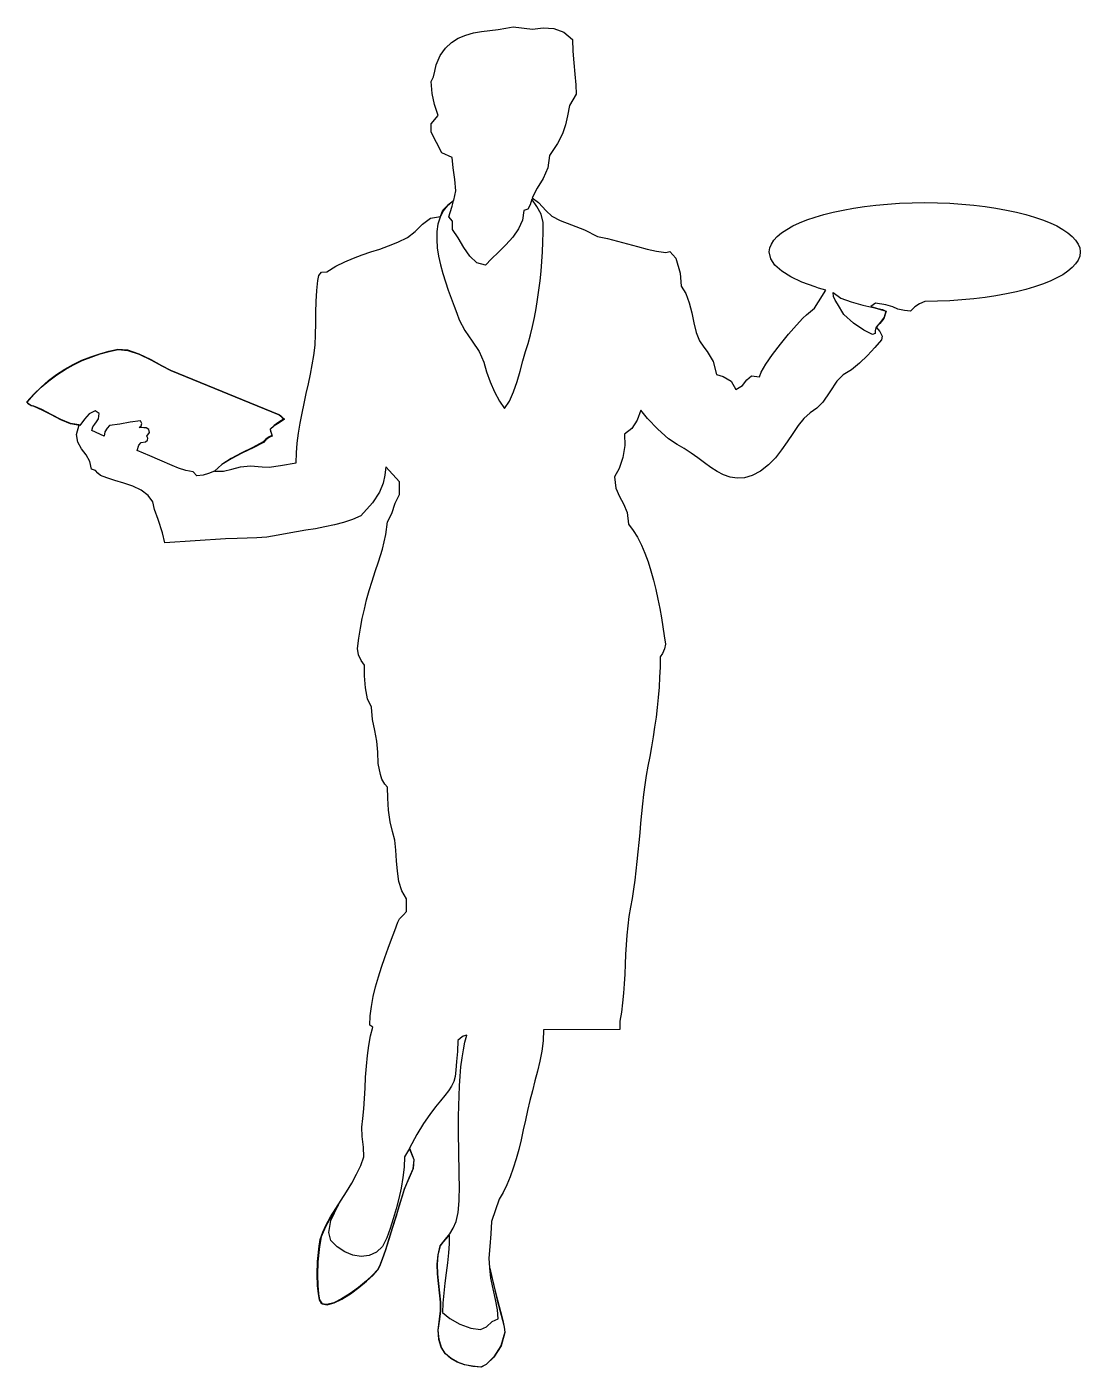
# Model space of a CAD drawing. Extents: x 794 to 932, y -6 to 169.
import ezdxf

# ---------------------------------------------------------------- set-up
doc = ezdxf.new("R2010")
doc.units = 0
doc.header["$MEASUREMENT"] = 0
doc.layers.add('LAYER_1', color=7, linetype='CONTINUOUS')

msp = doc.modelspace()

# ---------------------------------------------------------------- linework, layer by layer
at = {"layer": 'LAYER_1', "linetype": 'CONTINUOUS'}
for points in [[(839.77, 38.32), (839.35, 38.56), (839.41, 39.79), (839.56, 41.04), (839.8, 42.31), (840.11, 43.59), (840.48, 44.88), (840.88, 46.16), (841.31, 47.41), (841.76, 48.64), (842.2, 49.84), (842.63, 50.98), (843.02, 52.07), (843.26, 52.48), (843.76, 53.02), (844.16, 53.44), (844.16, 55.09), (843.53, 56.14), (843.16, 57.37), (842.96, 58.71), (842.86, 60.09), (842.78, 61.47), (842.63, 62.76), (842.34, 63.92), (842.04, 65.16), (841.82, 66.7), (841.7, 68.29), (841.65, 69.7), (841.32, 70.12), (840.93, 70.74), (840.74, 71.35), (840.46, 72.8), (840.39, 74.3), (840.27, 75.74), (840, 77.13), (839.71, 78.58), (839.58, 80.16), (839.05, 81.25), (838.78, 82.7), (838.68, 84.26), (838.67, 85.67), (838.23, 86.29), (837.89, 87.04), (837.76, 87.86), (837.93, 89.21), (838.13, 90.52), (838.37, 91.78), (838.64, 93.01), (838.94, 94.23), (839.28, 95.45), (839.66, 96.67), (840.07, 97.91), (840.51, 99.17), (841.01, 100.83), (841.46, 102.74), (841.65, 104.41), (842.22, 105.51), (842.68, 106.86), (843.25, 107.97), (843.25, 109.63), (841.47, 111.6), (841.33, 110.53), (841.1, 109.47), (840.61, 108.3), (839.7, 106.92), (838.19, 105.22), (837.09, 104.73), (835.93, 104.33), (834.72, 104.01), (833.49, 103.75), (832.24, 103.52), (830.98, 103.32), (829.74, 103.12), (828.53, 102.9), (827.36, 102.65), (825.86, 102.41), (824.55, 102.3), (823.31, 102.26), (822, 102.24), (820.46, 102.18), (812.53, 101.66), (812.23, 102.98), (811.64, 104.74), (811.2, 106.03), (810.97, 107.05), (810.35, 107.88), (809.44, 108.54), (808.34, 109.07), (807.15, 109.49), (805.98, 109.84), (804.93, 110.16), (804.1, 110.46), (803.75, 110.8), (803.45, 111.14), (802.94, 111.29), (802.73, 112.3), (802.22, 113.16), (801.62, 113.98), (801.14, 114.84), (800.98, 115.85), (801.34, 117.09), (800.17, 117.29), (798.91, 117.8), (797.65, 118.45), (796.44, 119.09), (795.38, 119.55), (794.99, 119.64), (794.7, 119.85), (794.47, 120.11), (795.37, 121.12), (796.33, 122.05), (797.33, 122.9), (798.37, 123.68), (799.45, 124.37), (800.55, 124.99), (801.69, 125.54), (802.84, 126.01), (804.01, 126.41), (805.19, 126.73), (806.38, 126.99), (807.65, 126.89), (809.14, 126.38), (810.68, 125.64), (812.1, 124.88), (813.26, 124.26), (827.44, 118.46), (827.67, 118.31), (827.91, 118.04), (828.15, 117.9), (827.46, 117.43), (826.83, 117.01), (826.3, 116.53), (826.36, 116.25), (826.47, 115.97), (826.53, 115.7), (826.19, 115.55), (825.74, 115.22), (825.39, 114.87), (824.03, 114.13), (822.6, 113.43), (821.2, 112.71), (819.97, 111.93), (819.01, 111.04), (820.22, 111.04), (821.32, 111.29), (822.45, 111.59), (823.72, 111.76), (825.29, 111.6), (826.17, 111.56), (827.67, 111.78), (829.72, 112.14), (829.76, 113.43), (829.87, 114.72), (830.03, 116.02), (830.25, 117.32), (830.49, 118.62), (830.76, 119.91), (831.04, 121.2), (831.32, 122.47), (831.59, 123.73), (831.83, 124.97), (832.04, 126.18), (832.04, 126.18), (832.19, 127.51), (832.26, 128.91), (832.29, 130.35), (832.31, 131.8), (832.34, 133.25), (832.41, 134.66), (832.56, 136), (832.67, 136.62), (833.04, 137.08), (833.72, 137.12), (834.92, 137.85), (836.09, 138.44), (837.23, 138.92), (838.37, 139.33), (839.5, 139.71), (840.65, 140.08), (841.82, 140.5), (843.03, 141), (844.28, 141.61), (845.3, 142.4), (846.24, 143.36), (847.28, 144.13), (848.59, 144.37), (848.91, 145.18), (849.51, 145.8), (850.33, 146.48), (850.59, 147.7), (850.48, 149.18), (850.25, 150.7), (850.12, 152.07), (848.79, 152.69), (848.08, 154.04), (847.37, 155.39), (847.37, 156.49), (848.28, 157.58), (847.84, 158.98), (847.51, 160.42), (847.37, 162), (847.7, 162.62), (847.88, 163.38), (848.05, 164.19), (848.58, 165.41), (849.24, 166.37), (850.04, 167.12), (850.93, 167.67), (851.9, 168.08), (852.93, 168.36), (853.99, 168.56), (855.07, 168.7), (856.13, 168.83), (857.15, 168.97), (858.12, 169.16), (860.63, 168.87), (862.04, 169.01), (863.44, 168.92), (864.76, 168.46), (865.89, 167.51), (865.94, 165.99), (866.06, 164.46), (866.2, 162.98), (866.31, 161.58), (866.36, 160.34), (865.47, 158.87), (865.24, 157.52), (864.98, 156.33), (864.58, 155.17), (863.92, 153.88), (862.88, 152.32), (862.63, 150.71), (862.02, 149.32), (861.27, 148.06), (860.61, 146.79), (861.45, 146.17), (862.43, 145.08), (863.17, 144.39), (864.27, 143.83), (865.76, 143.28), (867.45, 142.62), (869.14, 141.74), (870.45, 141.47), (871.76, 141.13), (873.07, 140.77), (874.37, 140.41), (875.64, 140.08), (876.88, 139.82), (878.09, 139.65), (878.63, 139.77), (879.41, 138.88), (879.95, 136.95), (880.1, 135.23), (880.71, 134.26), (881.15, 133.08), (881.48, 131.77), (881.77, 130.45), (882.08, 129.19), (882.49, 128.09), (883.06, 127.26), (883.5, 126.71), (884.29, 125.38), (884.72, 123.7), (885.61, 123.42), (886.63, 122.83), (887.24, 121.71), (888.12, 122.23), (888.68, 122.99), (889.29, 123.53), (890.33, 123.37), (890.56, 124.01), (891.17, 125.02), (892.05, 126.28), (893.08, 127.64), (894.16, 128.97), (895.17, 130.15), (896, 131.04), (896.52, 131.51), (897.56, 132.34), (898.06, 133.2), (899.05, 134.7), (898.56, 134.83), (898.08, 134.98), (897.62, 135.13), (895.9, 135.75), (894.43, 136.44), (893.25, 137.19), (892.37, 137.99), (891.82, 138.83), (891.63, 139.71), (891.7, 140.24), (891.9, 140.75), (892.23, 141.26), (892.68, 141.75), (893.24, 142.22), (893.92, 142.67), (894.7, 143.11), (895.58, 143.52), (896.55, 143.91), (897.62, 144.28), (898.77, 144.61), (899.99, 144.92), (901.29, 145.2), (902.66, 145.45), (904.09, 145.66), (905.57, 145.84), (907.11, 145.98), (908.69, 146.09), (910.32, 146.15), (911.98, 146.17), (913.63, 146.15), (915.26, 146.09), (916.84, 145.98), (918.38, 145.84), (919.86, 145.66), (921.29, 145.45), (922.66, 145.2), (923.96, 144.92), (925.18, 144.61), (926.33, 144.28), (927.4, 143.91), (928.37, 143.52), (929.25, 143.11), (930.03, 142.67), (930.71, 142.22), (931.27, 141.75), (931.72, 141.26), (932.05, 140.75), (932.25, 140.24), (932.32, 139.71), (932.25, 139.18), (932.05, 138.66), (931.72, 138.16), (931.27, 137.67), (930.71, 137.2), (930.03, 136.74), (929.25, 136.31), (928.37, 135.89), (927.4, 135.5), (926.33, 135.14), (925.18, 134.8), (923.96, 134.49), (922.66, 134.22), (921.29, 133.97), (919.86, 133.75), (918.38, 133.58), (916.84, 133.43), (915.26, 133.33), (913.63, 133.27), (911.98, 133.25), (911.27, 132.92), (910.67, 132.52), (910.11, 131.96), (909.31, 132.04), (908.46, 132.25), (907.81, 132.52), (906.88, 132.81), (905.55, 133.03), (904.93, 132.58), (905.67, 132.37), (906.44, 132.19), (906.9, 131.96), (906.67, 131.17), (906.15, 130.48), (905.62, 129.87), (906.08, 129.29), (906.39, 128.7), (906.3, 128.23), (905.43, 127.2), (904.47, 126.15), (903.44, 125.16), (902.38, 124.3), (901.31, 123.63), (900.49, 122.81), (899.57, 121.43), (898.65, 120.05), (897.87, 119.26), (896.97, 118.69), (896.16, 117.92), (895.41, 117), (894.7, 115.98), (893.99, 114.9), (893.24, 113.82), (892.43, 112.79), (891.53, 111.85), (890.5, 111.06), (889.41, 110.49), (888.39, 110.19), (887.44, 110.13), (886.53, 110.26), (885.65, 110.57), (884.8, 111), (883.96, 111.54), (883.13, 112.14), (882.28, 112.77), (881.41, 113.4), (880.51, 114), (879.56, 114.52), (878.44, 115.29), (877.03, 116.55), (875.7, 117.92), (874.84, 119.02), (874.33, 117.71), (873.65, 116.63), (872.68, 115.89), (872.71, 114.42), (872.46, 112.83), (872, 111.38), (871.38, 110.29), (871.57, 108.83), (872.03, 107.74), (872.57, 106.77), (873.03, 105.65), (873.22, 104.12), (873.83, 103.3), (874.39, 102.39), (874.9, 101.38), (875.36, 100.31), (875.77, 99.18), (876.15, 98), (876.49, 96.79), (876.79, 95.56), (877.06, 94.32), (877.3, 93.08), (877.52, 91.86), (877.71, 90.67), (877.89, 89.52), (878.05, 88.42), (877.92, 87.8), (877.64, 87.19), (877.34, 86.76), (877.33, 85.42), (877.28, 84.09), (877.2, 82.77), (877.09, 81.45), (876.96, 80.15), (876.81, 78.85), (876.63, 77.56), (876.43, 76.28), (876.22, 75), (875.99, 73.72), (875.75, 72.45), (875.53, 71.23), (875.35, 70), (875.18, 68.76), (875.04, 67.51), (874.9, 66.25), (874.78, 65), (874.67, 63.74), (874.55, 62.49), (874.44, 61.24), (874.31, 60), (874.18, 58.77), (874.03, 57.55), (873.87, 56.35), (873.68, 55.16), (873.47, 54), (873.26, 52.81), (873.11, 51.59), (872.99, 50.35), (872.9, 49.09), (872.83, 47.82), (872.78, 46.55), (872.72, 45.27), (872.65, 44), (872.56, 42.75), (872.44, 41.51), (872.29, 40.29), (872.08, 39.1), (872.08, 38), (862.08, 37.96), (862.02, 36.54), (861.85, 35.18), (861.61, 33.86), (861.31, 32.57), (860.97, 31.29), (860.63, 30.01), (860.29, 28.72), (859.98, 27.4), (859.72, 26.14), (859.44, 24.87), (859.15, 23.59), (858.84, 22.33), (858.5, 21.09), (858.13, 19.89), (857.73, 18.75), (857.3, 17.69), (856.82, 16.7), (856.3, 15.82), (855.3, 12.9), (855.21, 11.27), (855.04, 9.64), (854.93, 8.12), (855.03, 6.83), (855.57, 4.51), (856.04, 2.63), (856.43, 1.14), (856.73, -0.01), (856.93, -0.9), (857.02, -1.58), (856.5, -3.35), (855.57, -4.81), (854.58, -5.8), (853.89, -6.14), (852.81, -6.04), (851.76, -5.83), (850.8, -5.49), (849.94, -5.01), (849.23, -4.37), (848.7, -3.55), (848.37, -2.54), (848.29, -1.31), (848.49, 0.14), (848.49, 0.14), (848.62, 1.22), (848.6, 2.36), (848.49, 3.56), (848.35, 4.8), (848.23, 6.05), (848.19, 7.3), (848.29, 8.53), (848.57, 9.73), (849.24, 10.57), (849.81, 11.3), (850.28, 12.04), (850.65, 12.92), (850.9, 14.07), (851.05, 15.59), (851.08, 17.62), (851.06, 18.79), (851.04, 20.01), (851.02, 21.29), (851, 22.6), (850.98, 23.94), (850.97, 25.29), (850.97, 26.65), (850.99, 28.01), (851.03, 29.34), (851.09, 30.65), (851.17, 31.92), (851.28, 33.13), (851.42, 34.29), (851.6, 35.37), (851.81, 36.36), (852.07, 37.26), (851.58, 37.15), (851.21, 36.89), (850.89, 36.56), (850.82, 35.15), (850.69, 33.83), (850.62, 32.68), (850.53, 31.88), (850.33, 31.19), (850.04, 30.58), (849.65, 29.99), (849.16, 29.38), (848.59, 28.69), (847.94, 27.89), (847.2, 26.91), (846.38, 25.72), (845.49, 24.26), (844.53, 22.49), (844.53, 22.49), (845.13, 21.01), (845.02, 19.82), (844.49, 18.61), (843.87, 17.13), (843.6, 16.27), (843.23, 15.08), (842.8, 13.67), (842.33, 12.15), (841.85, 10.63), (841.39, 9.2), (840.98, 7.97), (840.64, 7.06), (840.36, 6.59), (839.76, 5.91), (838.91, 5.12), (837.89, 4.28), (836.79, 3.47), (835.67, 2.78), (834.63, 2.27), (833.75, 2.03), (833.09, 2.14), (832.75, 2.67), (832.62, 3.44), (832.51, 4.54), (832.47, 5.95), (832.52, 7.66), (832.73, 9.67), (832.87, 10.55), (833.19, 11.49), (833.65, 12.48), (834.23, 13.51), (834.89, 14.58), (835.59, 15.68), (836.3, 16.8), (836.99, 17.93), (837.63, 19.08), (838.17, 20.23), (838.59, 21.37), (838.51, 22.61), (838.37, 24.01), (838.3, 25.25), (838.45, 26.38), (838.56, 27.63), (838.65, 28.97), (838.73, 30.36), (838.81, 31.79), (838.91, 33.21), (839.04, 34.61), (839.22, 35.94), (839.46, 37.19), (839.77, 38.32)], [(860.56, 146.61), (860.34, 145.86), (860.04, 145.33), (859.53, 145.13), (859.33, 143.89), (858.81, 142.73), (858.06, 141.65), (857.15, 140.65), (856.2, 139.7), (855.28, 138.81), (854.5, 137.97), (853.37, 138.3), (852.46, 139.15), (851.67, 140.3), (850.93, 141.54), (850.17, 142.67), (850.17, 143.75), (849.69, 144.31), (849.85, 144.86), (850.15, 145.69), (850.31, 146.42), (849.54, 145.8), (848.96, 145.08), (848.54, 144.26), (848.26, 143.35), (848.13, 142.38), (848.11, 141.35), (848.19, 140.27), (848.36, 139.16), (848.61, 138.04), (848.91, 136.91), (849.25, 135.8), (849.62, 134.7), (850, 133.65), (850.38, 132.64), (850.74, 131.69), (851.06, 130.82), (851.78, 129.42), (852.75, 128.06), (853.67, 126.7), (854.27, 125.29), (854.61, 124.05), (855.09, 122.72), (855.67, 121.4), (856.31, 120.2), (856.98, 119.22), (857.62, 120.2), (858.16, 121.41), (858.62, 122.75), (859.03, 124.13), (859.39, 125.47), (859.74, 126.68), (860.06, 127.75), (860.37, 128.86), (860.64, 129.98), (860.89, 131.14), (861.11, 132.31), (861.31, 133.51), (861.48, 134.72), (861.63, 135.95), (861.76, 137.19), (861.86, 138.45), (861.94, 139.72), (861.99, 141), (862.02, 142.29), (862.04, 143.58), (861.79, 144.66), (861.21, 145.65), (860.56, 146.61)], [(905.57, 129.77), (905.49, 129.38), (905.47, 129.04), (905.12, 128.9), (904.02, 129.49), (902.66, 130.38), (901.38, 131.54), (900.54, 132.91), (900.26, 133.41), (900.04, 133.89), (900, 134.41), (901, 133.69), (902.33, 133.17), (903.85, 132.76), (905.43, 132.39), (906.94, 131.96), (906.6, 131.03), (906.09, 130.34), (905.57, 129.77)], [(801.39, 117.03), (800.2, 117.25), (798.94, 117.76), (797.68, 118.41), (796.48, 119.04), (795.42, 119.51), (795.03, 119.59), (794.75, 119.8), (794.51, 120.07), (795.41, 121.08), (796.37, 122.01), (797.37, 122.86), (798.41, 123.64), (799.49, 124.33), (800.6, 124.95), (801.73, 125.5), (802.88, 125.97), (804.05, 126.37), (805.23, 126.69), (806.42, 126.95), (807.68, 126.84), (809.16, 126.33), (810.7, 125.59), (812.14, 124.83), (813.3, 124.21), (827.49, 118.39), (827.72, 118.25), (827.95, 117.99), (828.19, 117.86), (827.5, 117.38), (826.86, 116.96), (826.33, 116.49), (826.39, 116.2), (826.51, 115.92), (826.57, 115.64), (826.21, 115.49), (825.77, 115.15), (825.43, 114.81), (824.07, 114.08), (822.62, 113.38), (821.23, 112.67), (820, 111.9), (819.05, 111.02), (818.24, 110.74), (817.53, 110.51), (816.71, 110.42), (816.26, 110.96), (815.3, 111.11), (814.33, 111.44), (813.5, 111.79), (811.87, 112.49), (810.56, 113.06), (808.93, 113.75), (809.15, 114.45), (809.44, 114.77), (810.02, 114.87), (810.25, 115.09), (810.3, 115.35), (810.19, 115.64), (810.53, 116.11), (810.45, 116.51), (810.09, 116.72), (809.78, 116.73), (809.47, 116.75), (809.17, 116.76), (809.42, 116.96), (809.5, 117.26), (809.36, 117.63), (808, 117.47), (806.64, 117.18), (805.28, 117.03), (804.99, 116.67), (804.7, 116.19), (804.58, 115.64), (803, 116.34), (803.11, 116.83), (803.35, 117.2), (803.6, 117.5), (803.87, 117.9), (803.94, 118.57), (803.42, 118.95), (802.65, 118.52), (802.02, 117.83), (801.39, 117.03)], [(835.25, 15.14), (834.34, 13.64), (833.56, 12.21), (833, 10.88), (832.75, 9.65), (832.55, 7.64), (832.5, 5.94), (832.55, 4.53), (832.66, 3.44), (832.79, 2.67), (833.13, 2.13), (833.79, 2.02), (834.67, 2.25), (835.71, 2.75), (836.82, 3.45), (837.92, 4.25), (838.94, 5.09), (839.79, 5.89), (840.4, 6.56), (840.68, 7.04), (841.01, 7.96), (841.43, 9.19), (841.88, 10.61), (842.36, 12.14), (842.83, 13.66), (843.26, 15.06), (843.62, 16.25), (843.89, 17.11), (844.52, 18.59), (845.04, 19.79), (845.15, 20.98), (844.55, 22.45), (843.89, 21.35), (843.84, 20.01), (843.69, 18.65), (843.47, 17.28), (843.17, 15.92), (842.82, 14.57), (842.43, 13.26), (842.01, 11.99), (841.57, 10.77), (841, 9.63), (840.21, 8.87), (839.27, 8.44), (838.22, 8.33), (837.14, 8.5), (836.07, 8.92), (835.09, 9.57), (834.24, 10.41), (834, 11.45), (834.26, 13.04), (835.25, 15.14)], [(855.05, 6.79), (855.59, 4.47), (856.05, 2.6), (856.45, 1.12), (856.75, -0.04), (856.95, -0.92), (857.04, -1.6), (856.53, -3.37), (855.59, -4.83), (854.6, -5.82), (853.92, -6.16), (852.83, -6.06), (851.8, -5.85), (850.83, -5.51), (849.98, -5.03), (849.27, -4.39), (848.73, -3.57), (848.41, -2.55), (848.32, -1.32), (848.51, 0.14), (848.51, 0.14), (848.64, 1.21), (848.63, 2.35), (848.53, 3.55), (848.39, 4.78), (848.27, 6.03), (848.23, 7.28), (848.32, 8.51), (848.59, 9.71), (849.01, 10.23), (849.39, 10.69), (849.73, 11.1), (849.73, 9.99), (849.65, 8.78), (849.52, 7.5), (849.35, 6.18), (849.18, 4.84), (849.03, 3.51), (848.92, 2.22), (848.88, 0.99), (849.81, 0.2), (851.14, -0.51), (852.58, -1.03), (853.85, -1.23), (854.64, -0.86), (855.37, -0.18), (856.17, 0.18), (856.06, 1.35), (855.8, 2.68), (855.48, 4.09), (855.2, 5.48), (855.05, 6.79)]]:
    msp.add_lwpolyline(points, dxfattribs=at)

doc.saveas('drawing.dxf')
